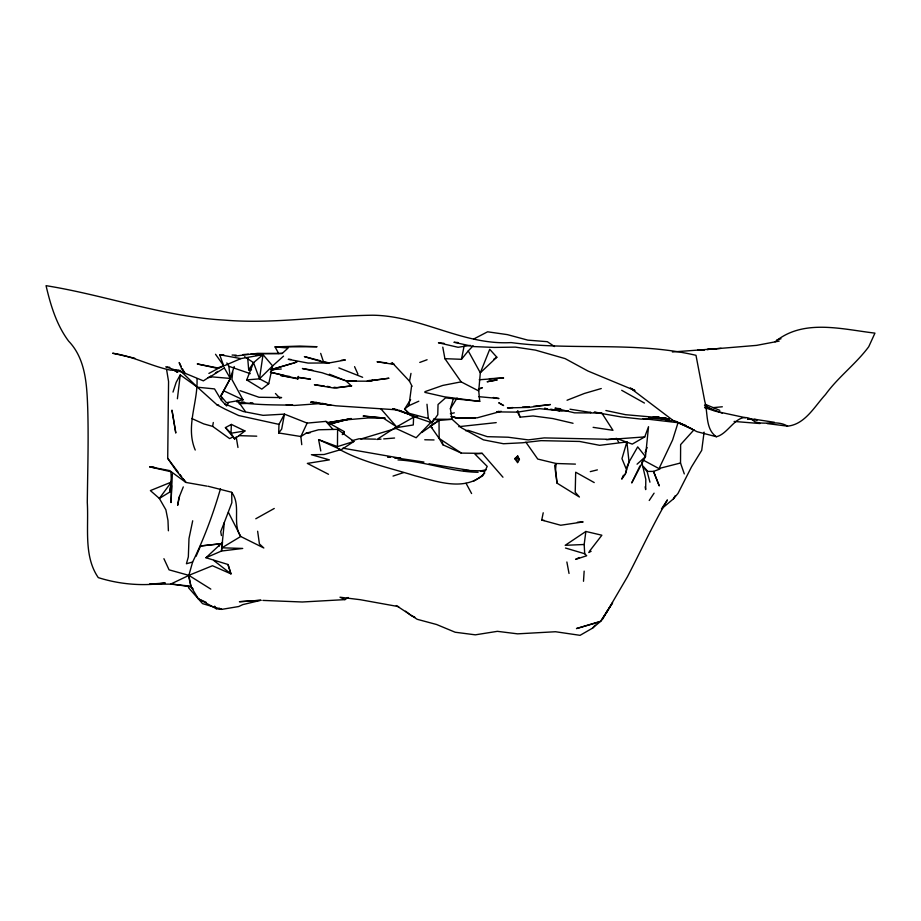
<?xml version="1.0" encoding="UTF-8"?>
<svg xmlns="http://www.w3.org/2000/svg" width="921" height="921" viewBox="0 0 921 921"><rect width="100%" height="100%" fill="white"/><g stroke="black" fill="none" stroke-linecap="round" stroke-linejoin="round"><path stroke-width="1.38" d="M206.891 486.127L185.927 482.443L176.118 470.504L167.714 458.359L168.566 381.513L166.586 369.471M684.303 473.912L680.515 462.998L680.631 444.601L694.066 429.727M337.593 429.336L353.906 441.447L337.454 446.616L337.593 429.336L318.528 429.785L306.071 433.261L300.868 436.519L278.695 432.962L278.982 424.374L284.451 414.128L307.142 423.107L325.919 421.381L344.339 431.661L343.982 434.367M298.289 378.473L298.323 376.413L297.84 378.899L280.652 375.446L298.289 378.473L297.575 378.865M171.605 485.666L171.018 502.555L172.331 474.096L169.752 492.067L159.356 498.434L150.388 490.594L171.364 482.074L170.961 471.736L149.801 466.855L154.037 467.085M196.99 378.635C198.165 402.465 185.225 426.458 195.229 450.035M231.378 424.42L230.998 433.238L234.648 438.983L244.94 430.947L231.378 424.42L225.415 427.597L234.648 438.983M583.5 581.278L584.156 571.124M424.949 392.404L444.567 396.847L479.737 401.372L478.736 390.941L480.313 372.798L489.73 349.301L496.833 357.21L480.313 372.798L468.259 350.924L473.141 345.778M231.724 492.413L231.839 502.693L224.321 522.483L221.454 551.046L205.947 557.735L228.143 564.527L230.952 573.864L212.463 565.736L188.851 575.349L169.073 569.846L163.915 558.69M232.725 372.061L231.931 379.51L243.017 399.818L226.508 402.696L220.833 396.018L230.342 378.45L234.21 366.512M177.396 398.77L180.251 374.905L197.462 387.223L217.114 404.929L225.069 409.131L238.654 415.532L278.982 424.374M579.182 557.527L575.602 559.392L586.7 555.754L584.708 553.74L584.179 544.495L585.86 531.463L601.874 535.216L589.313 551.472M704.093 432.11L701.721 450.346L691.452 466.993L678.029 493.368L673.389 498.906L661.462 508.945L667.414 499.93C652.816 524.855 640.786 551.138 627.431 576.765L602.357 619.557M222.468 543.448L221.454 551.046L242.718 548.444L221.938 547.811L240.715 536.494L263.832 547.995L259.423 543.897L257.638 531.244M479.737 401.372L445.545 397.884L438.039 404.503L437.763 414.726L431.984 422.843L411.215 415.739L404.595 409.051L408.947 405.643L411.583 386.003M283.541 356.139L272.604 365.925L268.736 383.677L259.492 378.842L263.026 354.643L255.946 355.425M169.752 492.067L171.364 482.074L159.356 498.434L165.884 509.82L167.979 520.446L168.393 530.784M178.881 497.881L177.661 505.33L179.503 496.338M233.416 436.761L229.628 438.592L212.647 426.377L213.304 422.497M412.021 386.21L409.523 381.213L410.985 373.385M442.782 347.136L444.912 358.672L461.467 359.305L464.138 345.905M577.432 522.253L583.12 521.919L560.693 525.246L541.732 520.077L543.217 512.778M192.696 520.779L188.989 538.555L188.345 556.848L186.422 563.767L192.627 562.006C204.094 538.497 213.235 513.872 220.487 488.706M623.425 475.178L621.744 479.139L625.29 474.2L626.499 469.687L621.963 458.635L626.89 441.942L599.64 445.315L579.608 441.458L541.088 440.652L522.403 442.782L503.442 443.738L483.41 439.847L461.548 427.874L452.119 419.308L450.381 408.74L453.27 398.966M775.102 341.806C803.285 318.436 842.105 329.292 874.95 333.126L868.733 346.733C855.885 364.037 838.168 377.023 825.492 394.545C814.671 406.253 805.058 424.477 787.536 426.135C777.117 419.78 765.558 425.433 754.909 421.783C738.089 407.508 730.238 433.572 716.377 436.727C705.164 429.151 708.088 412.631 704.738 401.153L695.988 355.31C635.087 341.115 572.563 350.763 511.097 342.589C462.653 345.375 420.506 315.638 372.637 315.224C323.144 315.788 273.871 324.284 224.31 320.094C163.512 316.732 105.857 295.238 46.05 285.671C50.586 305.127 56.503 324.929 68.626 341.138C85.86 359.029 86.862 385.151 87.725 408.521C88.658 439.858 87.645 471.195 87.288 502.532C88.819 527.33 83.408 556.088 98.282 577.617C119.707 584.409 142.951 586.343 165.239 582.97L149.559 584.167L170.546 584.133L190.9 586.147L188.851 575.349L192.627 562.006M625.29 474.2L629.043 461.974L637.7 446.881L645.483 456.643L631.714 482.961L639.934 465.957M685.869 425.456L678.029 422.704L672.618 439.939L659.517 467.546M172.998 392.081L176.164 382.353L180.251 374.905M228.604 402.489L226.624 405.965L221.431 400.37L222.318 397.791M607.584 439.409L616.656 438.488L632.267 444.118L644.735 436.899L648.534 426.676L645.483 456.643L637.067 464.184M219.002 546.395L219.969 543.851L200.525 545.98L196.092 556.261M645.068 452.81L647.129 447.548M246.713 379.913L253.517 362.667L263.026 354.643L272.604 365.925L259.492 378.842L246.713 379.913L261.794 389.134L268.736 383.677M224.321 522.483L220.718 531.59L221.431 535.562M179.365 496.661L183.291 486.91M626.798 467.258L629.043 461.974L626.89 441.942M307.142 423.107L300.868 436.519L301.754 444.67M433.733 419.193L439.006 420.448L452.119 419.308L433.733 419.193L431.984 422.843L428.311 418.433L426.987 404.25M222.928 392.507L220.833 396.018L230.342 378.45L228.834 366.282L226.865 362.955M673.389 498.906L675.093 495.809M210.656 376.136L203.391 380.868L184.776 373.155L165.722 366.857M517.567 462.595L519.432 459.498L517.706 455.999L514.747 458.704L517.567 462.595L516.451 457.61L517.706 455.999M599.49 621.905L576.477 628.571L600.768 621.226L612.523 602.887L600.768 621.226L592.537 628.145L580.069 635.329L555.524 631.737L517.602 633.844L497.386 631.334L475.34 634.834L455.17 632.232L436.554 624.496L417.167 619.292L396.306 605.558M450.381 408.74L457.092 398.056M410.628 399.564L404.595 409.051L408.912 413.253L428.311 418.433M251.525 369.839L248.705 369.908L253.517 362.667L244.629 356.692M649.224 500.483L654.083 493.172M342.267 434.631L344.339 431.661M278.695 432.962L281.688 429.082L284.451 414.128L263.107 415.348L243.305 411.514L224.655 403.893M461.467 359.305L468.259 350.924M592.537 628.145L595.208 625.083M605.914 612.81L607.699 610.773M413.483 417.294L394.787 427.908L416.154 437.751L430.97 422.267M205.947 557.735L222.64 542.193M282.229 353.422L288.066 348.046L275.057 346.883L278.672 353.572L282.229 353.422L251.03 353.917M338.502 448.861C361.895 462.02 389.157 467.684 414.772 475.697C437.072 481.487 465.819 492.378 484.745 473.106M421.76 432.525L439.006 420.448L439.167 438.442L442.886 444.785L461.329 453.097L482.213 453.374L502.958 477.216M262.899 600.411L302.261 602L344.938 599.617L348.115 597.476M493.771 359.259L496.833 357.21M585.86 531.463L565.195 545.313L584.179 544.495M353.906 441.447L342.059 449.252L324.077 454.514L311.402 454.709L329.407 459.867L307.349 463.401L328.509 474.28M215.399 373.017L217.77 371.451M514.747 458.704L516.451 457.61L519.432 459.498M461.329 453.097L439.167 438.442L430.36 425.847L439.006 420.448M473.521 481.246L482.627 475.858L487.209 466.383L474.856 454.007L482.213 453.374M255.785 518.776L274.251 508.473M208.883 373.431L218.749 368.135L240.841 358.603L263.026 354.643M473.59 339.078L487.6 331.802L507.413 334.634L527.814 340.137L547.327 341.691L554.511 346.549M588.726 552.542L591.121 551.299M170.546 584.133L188.46 575.613L190.9 586.147M408.947 405.643L418.79 401.211M478.563 389.18L482.408 387.672L478.483 389.088M567.048 400.244L584.444 393.44L601.263 388.535M216.919 368.227L218.749 368.135L197.255 363.945L216.919 368.227L223.642 365.695L219.67 354.746L223.803 354.85M352.087 440.664L358.971 438.776L375.653 439.167M419.769 362.437L427.091 359.743M424.984 391.644L442.759 385.427L461.122 381.858L478.736 390.941M293.672 363.104L296.953 361.953L270.97 369.701L292.337 363.484M393.037 476.076L403.582 472.6M360.871 439.006L395.731 428.484M219.969 543.851L200.525 545.98M501.174 411.296L477.216 417.812L458.128 418.146L451.405 416.672M776.944 339.895L780.996 338.767M660.403 468.156L680.515 462.998M590.28 471.633L597.372 469.883M499.09 411.284L496.569 411.883L517.464 412.136L539.499 408.671L559.853 410.708L551.518 409.442M271.545 370.207L276.576 368.734L273.123 369.137M240.024 390.665L258.974 397.262L281.619 397.584L278.844 397.423M350.406 418.652L330.052 423.971L351.235 418.525L344.396 419.999L368.181 417.95L384.874 418.238M450.346 413.725L454.318 412.838M398.816 426.296L396.548 426.791L376.919 439.455L380.995 439.133M779.166 341.092L756.567 345.375L707.04 349.508M486.115 469.837L480.474 470.896L484.181 470.907L463.355 470.412M327.911 422.67L346.733 419.504L328.785 422.463M496.223 422.624L458.796 426.676M244.94 430.947L230.998 433.238L225.415 427.597M394.787 427.908L413.287 424.961L413.633 416.338L417.65 416.902M470.435 345.387L458.059 347.286L438.454 342.785L444.026 343.314M270.809 369.908L275.529 369.263L271.292 369.367M235.212 356.07L257.765 353.342L278.672 353.572M306.071 433.261L310.17 432.778M465.554 430.683L468.271 430.372L487.324 436.669L508.127 437.222L528.297 439.893L544.219 437.901L606.732 439.236M533.581 406.334L550.424 404.538L528.562 407.416L507.436 407.899L512.939 407.577M606.409 439.697L644.735 436.899M208.111 377.552L210.897 377.288M713.038 407.646L722.329 406.783M517.188 411.526L520.146 417.144L533.063 415.947L552.819 418.56L573.046 423.28M242.96 354.597L248.336 354.136M341.219 360.318L345.352 359.973L329.062 362.966L308.063 363.07L288.227 359.305L291.071 359.489M704.358 349.727L697.634 350.291L704.53 349.715M707.293 349.485L721.097 348.322M383.712 438.903L394.568 438.028M672.365 351.972L716.446 348.725M479.196 379.763L503.614 377.967L489.396 378.704M323.041 403.363L294.432 405.447L286.235 404.803M260.827 600.285L239.414 601.712L260.942 600.262L242.753 604.625L238.7 606.536L221.765 609.368L216.297 608.735L198.349 598.811L191.177 586.953L171.318 583.868M568.338 410.639L561.649 411.065L550.298 409.281M272.697 369.517L281.262 369.022M522.564 407.036L529.437 406.645M475.282 417.697L458.301 418.341L451.302 416.729M279.167 346.745L275.057 346.883L317.054 346.722L299.751 346.077L281.918 346.664M475.248 417.662L458.128 418.146L451.186 416.603M350.59 385.139L346.158 381.121L356.047 380.845M368.78 380.488L373.017 380.373L367.111 381.19L346.158 381.121M239.046 403.663L253.137 403.306L250.282 402.972M316.64 402.304L311.125 402.304L330.927 405.159L310.78 402.086L335.923 405.804L397.953 409.903L392.657 408.694L411.629 415.244L399.196 410.386M648.683 417.674L662.59 417.72L669.222 419.262L653.3 416.66M734.106 421.438L760.032 423.545M424.754 439.766L434.044 439.95M232.092 355.057L236.225 355.161M238.723 435.633L256.74 436.174M575.418 464.115L556.111 463.493L537.749 459.061L525.891 442.195M217.114 404.929L218.657 405.01M458.059 342.531L453.926 342.267L473.59 346.572L494.301 347.436L515.38 347.113L535.435 350.118L565.126 358.614L587.966 371.036L634.96 390.527L630.367 388.075L673.619 420.874L692.108 428.99L679.986 423.119L696.955 431.673L716.377 436.727M287.03 404.78L292.602 405.182C273.94 404.791 255.105 405.217 236.697 401.763M178.755 370.035L170.385 370.138C150.699 365.982 132.923 356.151 112.627 353.238L134.777 358.223M478.103 472.277C450.806 471.886 425.122 461.317 397.976 459.913M379.487 417.489L363.104 416.062L383.424 418.192L396.548 426.791L380.695 408.613M382.215 417.72L384.955 417.961M560.67 408.717L554.96 408.199L574.52 412.838L600.423 413.011L594.77 412.205M478.586 396.64L498.986 398.54L493.345 397.481M390.32 457.265L387.66 457.012L390.458 457.288M394.315 457.656L400.98 458.301L342.831 448.17M394.533 457.679L423.959 462.054M648.649 417.812L667.621 419.769L662.211 418.675M642.881 418.583L678.029 422.704M386.682 362.909L377.034 361.78L394.407 364.463M390.803 363.381L393.555 363.703M167.081 367.019L169.786 367.341M241.716 401.936L244.572 402.281M320.83 360.848L304.379 356.611L323.616 362.298L329.062 362.966L323.582 361.55M767.331 423.602L787.536 426.135M324.25 386.014L314.406 384.759L334.358 388.121L351.764 385.853L336.89 387.626L334.081 387.269M327.059 386.371L329.868 386.739M286.673 376.01L289.47 376.378M297.874 377.472L310.469 379.13L298.45 377.299M655.015 416.776L659.286 417.34M662.141 417.731L666.413 418.307L625.566 414.692L605.868 410.513M589.981 412.378L591.04 412.516L569.972 409.2M593.124 427.344L612.96 430.314L601.574 412.654M594.229 412.228L620.892 416.891L641.189 419.113L662.59 417.72L666.735 418.859M754.552 419.251L774.4 422.29M544.564 408.383L547.339 408.809M469.042 470.332L429.082 463.816M541.732 520.077L544.403 520.492M544.622 408.394L547.465 408.843M312.772 370.265L302.399 368.527L322.085 372.74L345.191 380.546L329.396 374.214M219.67 354.746L240.841 358.603M149.801 466.855L169.637 470.585L185.927 482.443L183.325 479.001M398.655 606.64L360.226 599.698L340.01 597.222L344.938 599.617M745.55 417.72L716.273 411.411L704.577 407.658M660.771 418.525L668.819 420.229M270.498 372.234L285.326 375.699M270.394 372.234L284.877 375.71M208.042 486.23L231.597 492.24C241.532 505.042 231.804 523.416 240.715 536.494L228.408 512.375M672.261 420.379L677.798 421.887M212.647 426.377L203.702 423.89L191.706 418.479M657.502 416.937L671.248 420.989M705.106 406.622L722.386 413.195M565.482 548.03L584.708 553.74M228.834 366.282L250.259 373.65M320.796 450.979L318.608 439.628L337.454 446.616M338.87 367.905L362.644 377.299M399.288 410.432L413.99 416.269M705.325 404.365L719.785 410.34M318.608 439.628L340.194 449.367M198.349 598.811L206.154 602.322M219.163 608.194L221.765 609.368L202.539 603.623L188.483 587.679M414.795 617.174L411.134 615.516L405.562 611.21M223.849 390.838L243.017 399.818M642.616 459.786L659.873 469.065L653.507 471.391L647.831 471.425L643.595 466.774M594.229 482.569L575.683 472.208L575.222 492.24L579.413 497.018L557.021 483.134L554.661 465.531L556.111 463.493L555.616 469.238L557.021 483.134M172.803 369.597L177.73 372.349L173.136 369.597M704.496 405.252L714.04 410.605M621.698 390.308L644.435 403.053M188.851 575.349L210.828 589.106M213.66 560.394L230.952 573.864L227.901 564.596M179.975 370.334L197.462 387.223L214.535 388.915L221.431 400.37M191.177 586.953L193.145 588.91M275.448 393.497L279.719 398.022M392.104 362.598L409.523 381.213M430.36 425.847L432.237 427.885M325.919 421.381L333.068 429.485M642.72 466.268L647.083 471.437L649.95 482.19M167.714 458.359L178.121 472.128M179.848 474.419L181.587 476.71M215.526 354.274L223.642 365.695M237.296 400.128L245.435 411.606M444.912 358.672L461.122 381.858M214.651 606.168L216.297 608.735M466.061 483.295L471.598 493.541M182.381 368.665L184.776 373.155L181.644 368.78L179.169 362.563L181.172 366.42M616.656 438.488L618.613 442.195M354.573 366.65L357.935 374.156M253.517 362.667L259.492 378.842M517.775 410.662L520.146 417.144M320.681 353.376L323.616 362.298M641.753 461.985L645.805 479.357L645.667 489.604L645.149 486.783M566.875 561.994L569.028 573.449M442.379 442.092L442.886 444.785M236.179 436.876L237.963 447.468M247.691 358.05L248.705 369.908M224.298 367.928L210.322 376.724L230.342 378.45L224.298 367.928M488.832 381.386L487.128 381.766L497.19 379.936L488.832 381.386M376.608 379.832L367.111 381.19L388.984 378.243L376.608 379.832M757.189 419.757L747.53 419.02L757.189 419.757M503.522 405.493L498.952 402.891L503.522 405.493M654.912 474.902L653.507 471.391L659.252 485.908L654.912 474.902M175.761 432.801L171.997 410.317L175.761 432.801"/></g></svg>
